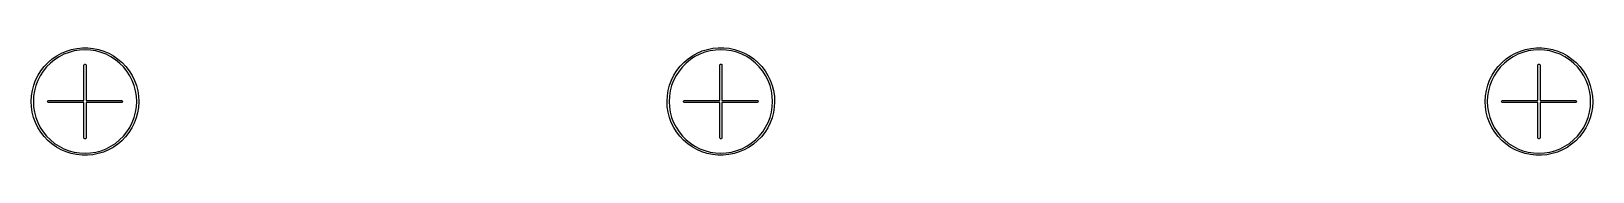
# Model space of a CAD drawing. Extents: x 5.3 to 29.5, y -16.5 to -2.6.
# Drawn here: x 11.752 to 16.048, y -10.448 to -10.152 of the extents above; entities that cross this region are included whole.
import ezdxf

# ---------------------------------------------------------------- set-up
doc = ezdxf.new("R2010")
doc.units = 0
doc.header["$MEASUREMENT"] = 0
doc.layers.add('BLACK', color=7, linetype='CONTINUOUS')

msp = doc.modelspace()

# ---------------------------------------------------------------- linework, layer by layer
at = {"layer": 'BLACK', "linetype": 'CONTINUOUS'}
for p, q in [((11.8097, -10.1828), (11.822, -10.1743)), ((11.8289, -10.1768), (11.8164, -10.1849)), ((11.822, -10.1743), (11.8351, -10.167)), ((11.8421, -10.1701), (11.8289, -10.1768)), ((11.8351, -10.167), (11.8489, -10.1611)), ((11.856, -10.1647), (11.8421, -10.1701)), ((11.8489, -10.1611), (11.8632, -10.1567)), ((11.8704, -10.1609), (11.856, -10.1647)), ((11.8632, -10.1567), (11.8779, -10.1537)), ((11.8851, -10.1585), (11.8704, -10.1609)), ((11.8779, -10.1537), (11.8928, -10.1522)), ((11.9, -10.1578), (11.8851, -10.1585)), ((11.8928, -10.1522), (11.9077, -10.1523)), ((11.9149, -10.1585), (11.9, -10.1578)), ((11.9077, -10.1523), (11.9226, -10.1538)), ((11.9296, -10.1609), (11.9149, -10.1585)), ((11.9226, -10.1538), (11.9373, -10.1568)), ((11.944, -10.1647), (11.9296, -10.1609)), ((11.9373, -10.1568), (11.9516, -10.1613)), ((11.9579, -10.1701), (11.944, -10.1647)), ((11.9516, -10.1613), (11.9653, -10.1672)), ((11.9711, -10.1768), (11.9579, -10.1701)), ((11.9653, -10.1672), (11.9784, -10.1745)), ((11.9836, -10.1849), (11.9711, -10.1768)), ((11.9784, -10.1745), (11.9907, -10.1831)), ((13.559, -10.1825), (13.5713, -10.174)), ((13.5781, -10.1765), (13.5656, -10.1847)), ((13.5713, -10.174), (13.5844, -10.1668)), ((13.5914, -10.1698), (13.5781, -10.1765)), ((13.5844, -10.1668), (13.5981, -10.1609)), ((13.6053, -10.1645), (13.5914, -10.1698)), ((13.5981, -10.1609), (13.6124, -10.1564)), ((13.6197, -10.1606), (13.6053, -10.1645)), ((13.6124, -10.1564), (13.6271, -10.1534)), ((13.6344, -10.1583), (13.6197, -10.1606)), ((13.6271, -10.1534), (13.642, -10.152)), ((13.6492, -10.1575), (13.6344, -10.1583)), ((13.642, -10.152), (13.657, -10.152)), ((13.6641, -10.1583), (13.6492, -10.1575)), ((13.657, -10.152), (13.6719, -10.1535)), ((13.6788, -10.1606), (13.6641, -10.1583)), ((13.6719, -10.1535), (13.6865, -10.1566)), ((13.6932, -10.1645), (13.6788, -10.1606)), ((13.6865, -10.1566), (13.7008, -10.1611)), ((13.7071, -10.1698), (13.6932, -10.1645)), ((13.7008, -10.1611), (13.7145, -10.167)), ((13.7203, -10.1765), (13.7071, -10.1698)), ((13.7145, -10.167), (13.7276, -10.1743)), ((13.7328, -10.1847), (13.7203, -10.1765)), ((13.7276, -10.1743), (13.7399, -10.1828)), ((15.8097, -10.1828), (15.822, -10.1743)), ((15.8289, -10.1768), (15.8164, -10.1849)), ((15.822, -10.1743), (15.8351, -10.167)), ((15.8421, -10.1701), (15.8289, -10.1768)), ((15.8351, -10.167), (15.8489, -10.1611)), ((15.856, -10.1647), (15.8421, -10.1701)), ((15.8489, -10.1611), (15.8632, -10.1567)), ((15.8704, -10.1609), (15.856, -10.1647)), ((15.8632, -10.1567), (15.8779, -10.1537)), ((15.8851, -10.1585), (15.8704, -10.1609)), ((15.8779, -10.1537), (15.8928, -10.1522)), ((15.9, -10.1578), (15.8851, -10.1585)), ((15.8928, -10.1522), (15.9077, -10.1523)), ((15.9149, -10.1585), (15.9, -10.1578)), ((15.9077, -10.1523), (15.9226, -10.1538)), ((15.9296, -10.1609), (15.9149, -10.1585)), ((15.9226, -10.1538), (15.9373, -10.1568)), ((15.944, -10.1647), (15.9296, -10.1609)), ((15.9373, -10.1568), (15.9516, -10.1613)), ((15.9579, -10.1701), (15.944, -10.1647)), ((15.9516, -10.1613), (15.9653, -10.1672)), ((15.9711, -10.1768), (15.9579, -10.1701)), ((15.9653, -10.1672), (15.9784, -10.1745)), ((15.9836, -10.1849), (15.9711, -10.1768)), ((15.9784, -10.1745), (15.9907, -10.1831)), ((11.7708, -10.2278), (11.7788, -10.2151)), ((11.7849, -10.2164), (11.7768, -10.2289)), ((11.7788, -10.2151), (11.788, -10.2033)), ((11.7943, -10.2048), (11.7849, -10.2164)), ((11.788, -10.2033), (11.7983, -10.1925)), ((11.8048, -10.1943), (11.7943, -10.2048)), ((11.7983, -10.1925), (11.8097, -10.1828)), ((11.8164, -10.1849), (11.8048, -10.1943)), ((11.897, -10.2), (11.8972, -10.199)), ((11.897, -10.297), (11.897, -10.2)), ((11.8972, -10.199), (11.8985, -10.1974)), ((11.8985, -10.1974), (11.9005, -10.1971)), ((11.9005, -10.1971), (11.9023, -10.1981)), ((11.9023, -10.1981), (11.903, -10.2)), ((11.903, -10.2), (11.903, -10.297)), ((11.9952, -10.1943), (11.9836, -10.1849)), ((11.9907, -10.1831), (12.002, -10.1929)), ((12.0057, -10.2048), (11.9952, -10.1943)), ((12.002, -10.1929), (12.0123, -10.2037)), ((12.0151, -10.2164), (12.0057, -10.2048)), ((12.0123, -10.2037), (12.0215, -10.2156)), ((12.0232, -10.2289), (12.0151, -10.2164)), ((12.0215, -10.2156), (12.0294, -10.2283)), ((13.5201, -10.2276), (13.528, -10.2149)), ((13.5341, -10.2161), (13.526, -10.2286)), ((13.528, -10.2149), (13.5372, -10.2031)), ((13.5435, -10.2046), (13.5341, -10.2161)), ((13.5372, -10.2031), (13.5476, -10.1922)), ((13.554, -10.194), (13.5435, -10.2046)), ((13.5476, -10.1922), (13.559, -10.1825)), ((13.5656, -10.1847), (13.554, -10.194)), ((13.6463, -10.1997), (13.6465, -10.1987)), ((13.6463, -10.2968), (13.6463, -10.1997)), ((13.6465, -10.1987), (13.6477, -10.1972)), ((13.6477, -10.1972), (13.6497, -10.1968)), ((13.6497, -10.1968), (13.6515, -10.1978)), ((13.6515, -10.1978), (13.6522, -10.1997)), ((13.6522, -10.1997), (13.6522, -10.2968)), ((13.7444, -10.194), (13.7328, -10.1847)), ((13.7399, -10.1828), (13.7513, -10.1926)), ((13.7549, -10.2046), (13.7444, -10.194)), ((13.7513, -10.1926), (13.7616, -10.2034)), ((13.7643, -10.2161), (13.7549, -10.2046)), ((13.7616, -10.2034), (13.7707, -10.2153)), ((13.7724, -10.2286), (13.7643, -10.2161)), ((13.7707, -10.2153), (13.7786, -10.228)), ((15.7708, -10.2278), (15.7788, -10.2151)), ((15.7849, -10.2164), (15.7768, -10.2289)), ((15.7788, -10.2151), (15.788, -10.2033)), ((15.7943, -10.2048), (15.7849, -10.2164)), ((15.788, -10.2033), (15.7983, -10.1925)), ((15.8048, -10.1943), (15.7943, -10.2048)), ((15.7983, -10.1925), (15.8097, -10.1828)), ((15.8164, -10.1849), (15.8048, -10.1943)), ((15.897, -10.2), (15.8972, -10.199)), ((15.897, -10.297), (15.897, -10.2)), ((15.8972, -10.199), (15.8985, -10.1974)), ((15.8985, -10.1974), (15.9005, -10.1971)), ((15.9005, -10.1971), (15.9023, -10.1981)), ((15.9023, -10.1981), (15.903, -10.2)), ((15.903, -10.2), (15.903, -10.297)), ((15.9952, -10.1943), (15.9836, -10.1849)), ((15.9907, -10.1831), (16.002, -10.1929)), ((16.0057, -10.2048), (15.9952, -10.1943)), ((16.002, -10.1929), (16.0123, -10.2037)), ((16.0151, -10.2164), (16.0057, -10.2048)), ((16.0123, -10.2037), (16.0215, -10.2156)), ((16.0232, -10.2289), (16.0151, -10.2164)), ((16.0215, -10.2156), (16.0294, -10.2283)), ((11.7552, -10.2697), (11.759, -10.2553)), ((11.759, -10.2553), (11.7642, -10.2412)), ((11.7647, -10.256), (11.7609, -10.2704)), ((11.7642, -10.2412), (11.7708, -10.2278)), ((11.7701, -10.2421), (11.7647, -10.256)), ((11.7768, -10.2289), (11.7701, -10.2421)), ((12.0299, -10.2421), (12.0232, -10.2289)), ((12.0294, -10.2283), (12.036, -10.2417)), ((12.0353, -10.256), (12.0299, -10.2421)), ((12.0391, -10.2704), (12.0353, -10.256)), ((12.036, -10.2417), (12.0412, -10.2558)), ((12.0412, -10.2558), (12.0449, -10.2702)), ((13.5044, -10.2695), (13.5082, -10.255)), ((13.5082, -10.255), (13.5134, -10.241)), ((13.5139, -10.2558), (13.5101, -10.2702)), ((13.5134, -10.241), (13.5201, -10.2276)), ((13.5193, -10.2419), (13.5139, -10.2558)), ((13.526, -10.2286), (13.5193, -10.2419)), ((13.7792, -10.2419), (13.7724, -10.2286)), ((13.7786, -10.228), (13.7852, -10.2414)), ((13.7845, -10.2558), (13.7792, -10.2419)), ((13.7884, -10.2702), (13.7845, -10.2558)), ((13.7852, -10.2414), (13.7904, -10.2555)), ((13.7904, -10.2555), (13.7942, -10.27)), ((15.7552, -10.2697), (15.759, -10.2553)), ((15.759, -10.2553), (15.7642, -10.2412)), ((15.7647, -10.256), (15.7609, -10.2704)), ((15.7642, -10.2412), (15.7708, -10.2278)), ((15.7701, -10.2421), (15.7647, -10.256)), ((15.7768, -10.2289), (15.7701, -10.2421)), ((16.0299, -10.2421), (16.0232, -10.2289)), ((16.0294, -10.2283), (16.036, -10.2417)), ((16.0353, -10.256), (16.0299, -10.2421)), ((16.0391, -10.2704), (16.0353, -10.256)), ((16.036, -10.2417), (16.0412, -10.2558)), ((16.0412, -10.2558), (16.0449, -10.2702)), ((11.752, -10.2995), (11.7529, -10.2845)), ((11.7521, -10.3), (11.752, -10.2995)), ((11.7528, -10.3144), (11.7521, -10.3)), ((11.7529, -10.2845), (11.7552, -10.2697)), ((11.7585, -10.2851), (11.7578, -10.3)), ((11.7578, -10.3), (11.7585, -10.3149)), ((11.7609, -10.2704), (11.7585, -10.2851)), ((11.7971, -10.2995), (11.7981, -10.2977)), ((11.7974, -10.3015), (11.7971, -10.2995)), ((11.799, -10.3028), (11.7974, -10.3015)), ((11.7981, -10.2977), (11.8, -10.297)), ((11.8, -10.303), (11.799, -10.3028)), ((11.8, -10.297), (11.897, -10.297)), ((11.897, -10.303), (11.8, -10.303)), ((11.897, -10.4), (11.897, -10.303)), ((11.903, -10.297), (12, -10.297)), ((12, -10.303), (11.903, -10.303)), ((11.903, -10.303), (11.903, -10.4)), ((12, -10.297), (12.001, -10.2972)), ((12.0019, -10.3023), (12, -10.303)), ((12.001, -10.2972), (12.0026, -10.2985)), ((12.0029, -10.3005), (12.0019, -10.3023)), ((12.0026, -10.2985), (12.0029, -10.3005)), ((12.0415, -10.2851), (12.0391, -10.2704)), ((12.0422, -10.3), (12.0415, -10.2851)), ((12.0415, -10.3149), (12.0422, -10.3)), ((12.0449, -10.2702), (12.0472, -10.285)), ((12.0479, -10.301), (12.0471, -10.316)), ((12.0472, -10.285), (12.048, -10.3)), ((12.048, -10.3), (12.0479, -10.301)), ((13.5013, -10.2992), (13.5021, -10.2843)), ((13.5013, -10.2997), (13.5013, -10.2992)), ((13.502, -10.3142), (13.5013, -10.2997)), ((13.5021, -10.2843), (13.5044, -10.2695)), ((13.5078, -10.2849), (13.507, -10.2997)), ((13.507, -10.2997), (13.5078, -10.3146)), ((13.5101, -10.2702), (13.5078, -10.2849)), ((13.5463, -10.2992), (13.5473, -10.2975)), ((13.5467, -10.3012), (13.5463, -10.2992)), ((13.5482, -10.3025), (13.5467, -10.3012)), ((13.5473, -10.2975), (13.5492, -10.2968)), ((13.5492, -10.3027), (13.5482, -10.3025)), ((13.5492, -10.2968), (13.6463, -10.2968)), ((13.6463, -10.3027), (13.5492, -10.3027)), ((13.6463, -10.3997), (13.6463, -10.3027)), ((13.6522, -10.2968), (13.7492, -10.2968)), ((13.7492, -10.3027), (13.6522, -10.3027)), ((13.6522, -10.3027), (13.6522, -10.3997)), ((13.7492, -10.2968), (13.7502, -10.297)), ((13.7511, -10.302), (13.7492, -10.3027)), ((13.7502, -10.297), (13.7518, -10.2983)), ((13.7521, -10.3002), (13.7511, -10.302)), ((13.7518, -10.2983), (13.7521, -10.3002)), ((13.7907, -10.2849), (13.7884, -10.2702)), ((13.7915, -10.2997), (13.7907, -10.2849)), ((13.7907, -10.3146), (13.7915, -10.2997)), ((13.7942, -10.27), (13.7964, -10.2848)), ((13.7972, -10.3008), (13.7963, -10.3157)), ((13.7964, -10.2848), (13.7972, -10.2997)), ((13.7972, -10.2997), (13.7972, -10.3008)), ((15.752, -10.2995), (15.7529, -10.2845)), ((15.7521, -10.3), (15.752, -10.2995)), ((15.7528, -10.3144), (15.7521, -10.3)), ((15.7529, -10.2845), (15.7552, -10.2697)), ((15.7585, -10.2851), (15.7578, -10.3)), ((15.7578, -10.3), (15.7585, -10.3149)), ((15.7609, -10.2704), (15.7585, -10.2851)), ((15.7971, -10.2995), (15.7981, -10.2977)), ((15.7974, -10.3015), (15.7971, -10.2995)), ((15.799, -10.3028), (15.7974, -10.3015)), ((15.7981, -10.2977), (15.8, -10.297)), ((15.8, -10.303), (15.799, -10.3028)), ((15.8, -10.297), (15.897, -10.297)), ((15.897, -10.303), (15.8, -10.303)), ((15.897, -10.4), (15.897, -10.303)), ((15.903, -10.297), (16, -10.297)), ((16, -10.303), (15.903, -10.303)), ((15.903, -10.303), (15.903, -10.4)), ((16, -10.297), (16.001, -10.2972)), ((16.0019, -10.3023), (16, -10.303)), ((16.001, -10.2972), (16.0026, -10.2985)), ((16.0029, -10.3005), (16.0019, -10.3023)), ((16.0026, -10.2985), (16.0029, -10.3005)), ((16.0415, -10.2851), (16.0391, -10.2704)), ((16.0422, -10.3), (16.0415, -10.2851)), ((16.0415, -10.3149), (16.0422, -10.3)), ((16.0449, -10.2702), (16.0472, -10.285)), ((16.0479, -10.301), (16.0471, -10.316)), ((16.0472, -10.285), (16.048, -10.3)), ((16.048, -10.3), (16.0479, -10.301)), ((11.755, -10.3292), (11.7528, -10.3144)), ((11.7587, -10.3438), (11.755, -10.3292)), ((11.7585, -10.3149), (11.7609, -10.3296)), ((11.7638, -10.3578), (11.7587, -10.3438)), ((11.7609, -10.3296), (11.7647, -10.344)), ((11.7647, -10.344), (11.7701, -10.3579)), ((12.0299, -10.3579), (12.0353, -10.344)), ((12.0353, -10.344), (12.0391, -10.3296)), ((12.0409, -10.3452), (12.0356, -10.3592)), ((12.0391, -10.3296), (12.0415, -10.3149)), ((12.0447, -10.3308), (12.0409, -10.3452)), ((12.0471, -10.316), (12.0447, -10.3308)), ((13.5042, -10.329), (13.502, -10.3142)), ((13.5079, -10.3435), (13.5042, -10.329)), ((13.5078, -10.3146), (13.5101, -10.3293)), ((13.513, -10.3575), (13.5079, -10.3435)), ((13.5101, -10.3293), (13.5139, -10.3437)), ((13.5139, -10.3437), (13.5193, -10.3576)), ((13.7792, -10.3576), (13.7845, -10.3437)), ((13.7845, -10.3437), (13.7884, -10.3293)), ((13.7901, -10.345), (13.7848, -10.359)), ((13.7884, -10.3293), (13.7907, -10.3146)), ((13.7939, -10.3305), (13.7901, -10.345)), ((13.7963, -10.3157), (13.7939, -10.3305)), ((15.755, -10.3292), (15.7528, -10.3144)), ((15.7587, -10.3438), (15.755, -10.3292)), ((15.7585, -10.3149), (15.7609, -10.3296)), ((15.7638, -10.3578), (15.7587, -10.3438)), ((15.7609, -10.3296), (15.7647, -10.344)), ((15.7647, -10.344), (15.7701, -10.3579)), ((16.0299, -10.3579), (16.0353, -10.344)), ((16.0353, -10.344), (16.0391, -10.3296)), ((16.0409, -10.3452), (16.0356, -10.3592)), ((16.0391, -10.3296), (16.0415, -10.3149)), ((16.0447, -10.3308), (16.0409, -10.3452)), ((16.0471, -10.316), (16.0447, -10.3308)), ((11.7703, -10.3713), (11.7638, -10.3578)), ((11.7701, -10.3579), (11.7768, -10.3711)), ((11.7782, -10.384), (11.7703, -10.3713)), ((11.7768, -10.3711), (11.7849, -10.3836)), ((11.7873, -10.3959), (11.7782, -10.384)), ((11.7849, -10.3836), (11.7943, -10.3952)), ((11.7976, -10.4068), (11.7873, -10.3959)), ((11.7943, -10.3952), (11.8048, -10.4057)), ((11.9952, -10.4057), (12.0057, -10.3952)), ((12.0057, -10.3952), (12.0151, -10.3836)), ((12.0209, -10.3853), (12.0117, -10.3971)), ((12.0151, -10.3836), (12.0232, -10.3711)), ((12.0289, -10.3726), (12.0209, -10.3853)), ((12.0232, -10.3711), (12.0299, -10.3579)), ((12.0356, -10.3592), (12.0289, -10.3726)), ((13.5196, -10.371), (13.513, -10.3575)), ((13.5193, -10.3576), (13.526, -10.3709)), ((13.5274, -10.3837), (13.5196, -10.371)), ((13.526, -10.3709), (13.5341, -10.3833)), ((13.5366, -10.3956), (13.5274, -10.3837)), ((13.5341, -10.3833), (13.5435, -10.3949)), ((13.5468, -10.4065), (13.5366, -10.3956)), ((13.5435, -10.3949), (13.554, -10.4054)), ((13.7444, -10.4054), (13.7549, -10.3949)), ((13.7549, -10.3949), (13.7643, -10.3833)), ((13.7701, -10.385), (13.7609, -10.3968)), ((13.7643, -10.3833), (13.7724, -10.3709)), ((13.7781, -10.3724), (13.7701, -10.385)), ((13.7724, -10.3709), (13.7792, -10.3576)), ((13.7848, -10.359), (13.7781, -10.3724)), ((15.7703, -10.3713), (15.7638, -10.3578)), ((15.7701, -10.3579), (15.7768, -10.3711)), ((15.7782, -10.384), (15.7703, -10.3713)), ((15.7768, -10.3711), (15.7849, -10.3836)), ((15.7873, -10.3959), (15.7782, -10.384)), ((15.7849, -10.3836), (15.7943, -10.3952)), ((15.7976, -10.4068), (15.7873, -10.3959)), ((15.7943, -10.3952), (15.8048, -10.4057)), ((15.9952, -10.4057), (16.0057, -10.3952)), ((16.0057, -10.3952), (16.0151, -10.3836)), ((16.0209, -10.3853), (16.0117, -10.3971)), ((16.0151, -10.3836), (16.0232, -10.3711)), ((16.0289, -10.3726), (16.0209, -10.3853)), ((16.0232, -10.3711), (16.0299, -10.3579)), ((16.0356, -10.3592), (16.0289, -10.3726)), ((11.8089, -10.4166), (11.7976, -10.4068)), ((11.8048, -10.4057), (11.8164, -10.4151)), ((11.8212, -10.4252), (11.8089, -10.4166)), ((11.8164, -10.4151), (11.8289, -10.4232)), ((11.8342, -10.4325), (11.8212, -10.4252)), ((11.8289, -10.4232), (11.8421, -10.4299)), ((11.8479, -10.4385), (11.8342, -10.4325)), ((11.8421, -10.4299), (11.856, -10.4353)), ((11.8622, -10.443), (11.8479, -10.4385)), ((11.856, -10.4353), (11.8704, -10.4391)), ((11.8704, -10.4391), (11.8851, -10.4415)), ((11.8977, -10.4019), (11.897, -10.4)), ((11.8995, -10.4029), (11.8977, -10.4019)), ((11.9015, -10.4026), (11.8995, -10.4029)), ((11.9028, -10.401), (11.9015, -10.4026)), ((11.903, -10.4), (11.9028, -10.401)), ((11.9149, -10.4415), (11.9296, -10.4391)), ((11.9296, -10.4391), (11.944, -10.4353)), ((11.9506, -10.439), (11.9363, -10.4434)), ((11.944, -10.4353), (11.9579, -10.4299)), ((11.9644, -10.4332), (11.9506, -10.439)), ((11.9579, -10.4299), (11.9711, -10.4232)), ((11.9775, -10.426), (11.9644, -10.4332)), ((11.9711, -10.4232), (11.9836, -10.4151)), ((11.9899, -10.4175), (11.9775, -10.426)), ((11.9836, -10.4151), (11.9952, -10.4057)), ((12.0013, -10.4079), (11.9899, -10.4175)), ((12.0117, -10.3971), (12.0013, -10.4079)), ((13.5581, -10.4163), (13.5468, -10.4065)), ((13.554, -10.4054), (13.5656, -10.4148)), ((13.5704, -10.4249), (13.5581, -10.4163)), ((13.5656, -10.4148), (13.5781, -10.4229)), ((13.5834, -10.4323), (13.5704, -10.4249)), ((13.5781, -10.4229), (13.5914, -10.4297)), ((13.5972, -10.4382), (13.5834, -10.4323)), ((13.5914, -10.4297), (13.6053, -10.435)), ((13.6114, -10.4428), (13.5972, -10.4382)), ((13.6053, -10.435), (13.6197, -10.4389)), ((13.6197, -10.4389), (13.6344, -10.4412)), ((13.647, -10.4016), (13.6463, -10.3997)), ((13.6487, -10.4026), (13.647, -10.4016)), ((13.6507, -10.4023), (13.6487, -10.4026)), ((13.652, -10.4007), (13.6507, -10.4023)), ((13.6522, -10.3997), (13.652, -10.4007)), ((13.6641, -10.4412), (13.6788, -10.4389)), ((13.6788, -10.4389), (13.6932, -10.435)), ((13.6998, -10.4388), (13.6855, -10.4432)), ((13.6932, -10.435), (13.7071, -10.4297)), ((13.7136, -10.4329), (13.6998, -10.4388)), ((13.7071, -10.4297), (13.7203, -10.4229)), ((13.7268, -10.4257), (13.7136, -10.4329)), ((13.7203, -10.4229), (13.7328, -10.4148)), ((13.7391, -10.4173), (13.7268, -10.4257)), ((13.7328, -10.4148), (13.7444, -10.4054)), ((13.7505, -10.4076), (13.7391, -10.4173)), ((13.7609, -10.3968), (13.7505, -10.4076)), ((15.8089, -10.4166), (15.7976, -10.4068)), ((15.8048, -10.4057), (15.8164, -10.4151)), ((15.8212, -10.4252), (15.8089, -10.4166)), ((15.8164, -10.4151), (15.8289, -10.4232)), ((15.8342, -10.4325), (15.8212, -10.4252)), ((15.8289, -10.4232), (15.8421, -10.4299)), ((15.8479, -10.4385), (15.8342, -10.4325)), ((15.8421, -10.4299), (15.856, -10.4353)), ((15.8622, -10.443), (15.8479, -10.4385)), ((15.856, -10.4353), (15.8704, -10.4391)), ((15.8704, -10.4391), (15.8851, -10.4415)), ((15.8977, -10.4019), (15.897, -10.4)), ((15.8995, -10.4029), (15.8977, -10.4019)), ((15.9015, -10.4026), (15.8995, -10.4029)), ((15.9028, -10.401), (15.9015, -10.4026)), ((15.903, -10.4), (15.9028, -10.401)), ((15.9149, -10.4415), (15.9296, -10.4391)), ((15.9296, -10.4391), (15.944, -10.4353)), ((15.9506, -10.439), (15.9363, -10.4434)), ((15.944, -10.4353), (15.9579, -10.4299)), ((15.9644, -10.4332), (15.9506, -10.439)), ((15.9579, -10.4299), (15.9711, -10.4232)), ((15.9775, -10.426), (15.9644, -10.4332)), ((15.9711, -10.4232), (15.9836, -10.4151)), ((15.9899, -10.4175), (15.9775, -10.426)), ((15.9836, -10.4151), (15.9952, -10.4057)), ((16.0013, -10.4079), (15.9899, -10.4175)), ((16.0117, -10.3971), (16.0013, -10.4079)), ((11.8769, -10.4461), (11.8622, -10.443)), ((11.8917, -10.4477), (11.8769, -10.4461)), ((11.8851, -10.4415), (11.9, -10.4422)), ((11.9067, -10.4478), (11.8917, -10.4477)), ((11.9, -10.4422), (11.9149, -10.4415)), ((11.9216, -10.4464), (11.9067, -10.4478)), ((11.9363, -10.4434), (11.9216, -10.4464)), ((13.6261, -10.4459), (13.6114, -10.4428)), ((13.641, -10.4475), (13.6261, -10.4459)), ((13.6344, -10.4412), (13.6492, -10.442)), ((13.6559, -10.4475), (13.641, -10.4475)), ((13.6492, -10.442), (13.6641, -10.4412)), ((13.6708, -10.4461), (13.6559, -10.4475)), ((13.6855, -10.4432), (13.6708, -10.4461)), ((15.8769, -10.4461), (15.8622, -10.443)), ((15.8917, -10.4477), (15.8769, -10.4461)), ((15.8851, -10.4415), (15.9, -10.4422)), ((15.9067, -10.4478), (15.8917, -10.4477)), ((15.9, -10.4422), (15.9149, -10.4415)), ((15.9216, -10.4464), (15.9067, -10.4478)), ((15.9363, -10.4434), (15.9216, -10.4464))]:
    msp.add_line(p, q, dxfattribs=at)

doc.saveas('drawing.dxf')
